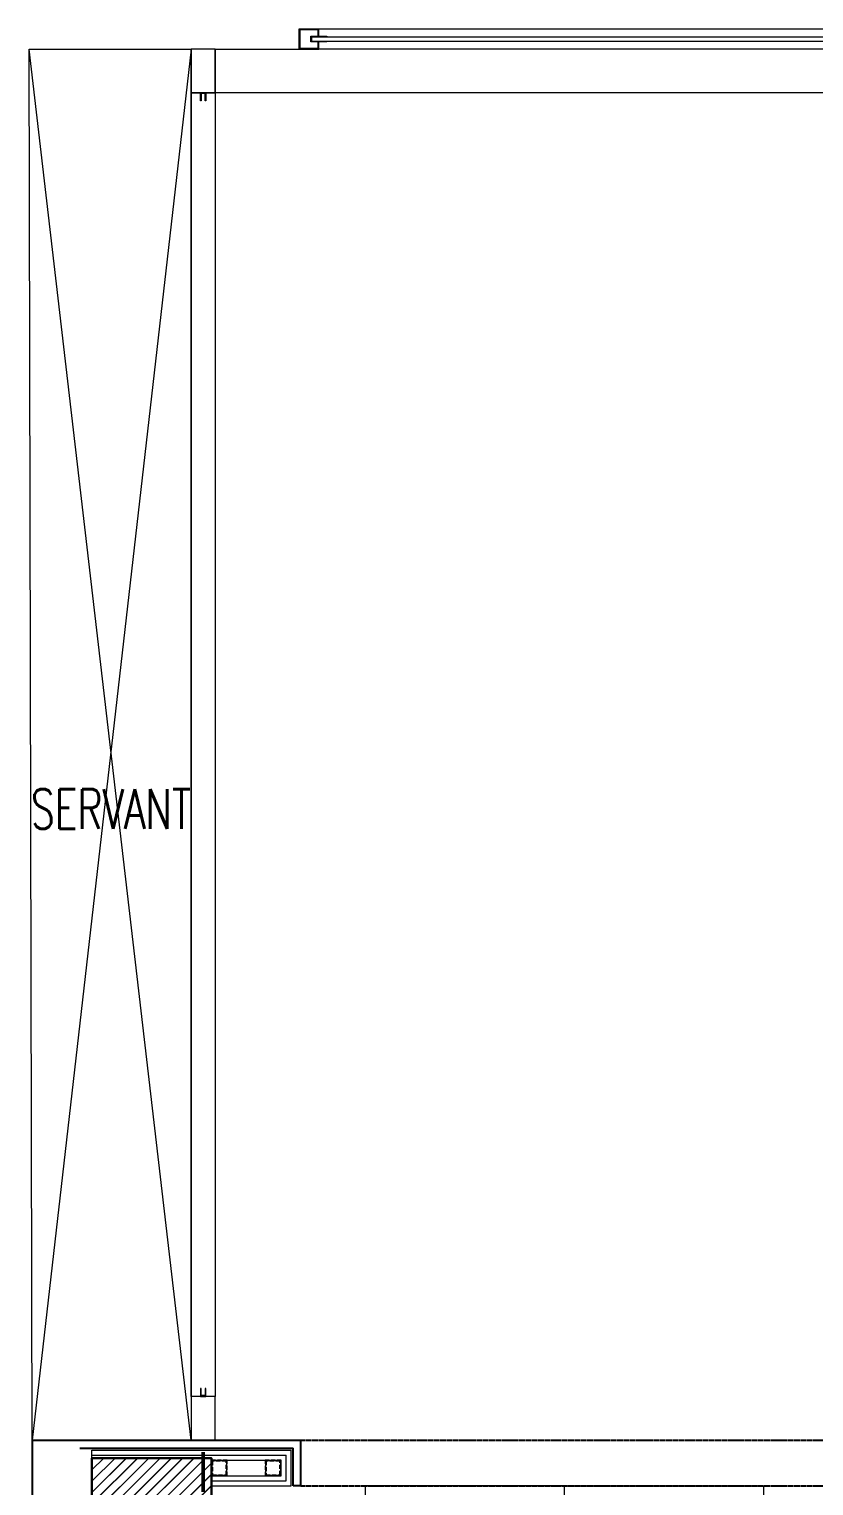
# Model space of a CAD drawing. Header units: millimetres. Extents: x 26282 to 30760, y 1404 to 4574.
# Drawn here: x 27444.5 to 27641.6, y 2223.2 to 2589.3 of the extents above; entities that cross this region are included whole.
import ezdxf

# ---------------------------------------------------------------- set-up
doc = ezdxf.new("R2010")
doc.units = ezdxf.units.MM
doc.header["$LTSCALE"] = 0.25
for name, pattern in [('AM_DIN_F_W050', [6.25, 4.75, -1.5]), ('DUZ', [0]), ('L201(0.00)$0$1.katplanı$0${ Wide Dash }', [12, 4, -2, 4, -2])]:
    doc.linetypes.add(name, pattern=pattern)
for name, color, linetype, lineweight in [('AB-DUV', 4, 'Continuous', 50), ('AB-WC', 5, 'Continuous', 20), ('Ahşap Hatch', 44, 'DUZ', 15), ('DOĞRAMA', 30, 'Continuous', 20), ('ELC_TEXT (3RDF)', 125, 'Continuous', 15), ('FLOOR_MARBLE (3RDF)', 67, 'Continuous', 13), ('GLASS (3RDF)', 140, 'Continuous', 9), ('GRİTON-tarama', 252, 'Continuous', 20), ('GYPSIUM BOARD (3RDF)', 97, 'Continuous', 20), ('METAL KES', 5, 'Continuous', 5), ('METAL PROFILE (3RDF)', 251, 'Continuous', 18), ('MKDU0', 50, 'Continuous', 30)]:
    doc.layers.add(name, color=color, linetype=linetype, lineweight=lineweight)
for name, color, linetype in [('MERMER (3RDF)', 13, 'Continuous'), ('TEFRIS (3RDF)', 31, 'Continuous'), ('tefris-cizgili (3rdf)', 251, 'AM_DIN_F_W050')]:
    doc.layers.add(name, color=color, linetype=linetype)
doc.styles.add('K-20', font='simplex.shx', dxfattribs={"width": 0.7})

# ---------------------------------------------------------------- blocks, each defined once
blk = doc.blocks.new('A$C3EC23317')
at = {"layer": 'AB-WC'}
for points in [[(38.66, -7), (38.66, -12), (88.66, -12), (88.66, -7)], [(138.66, -7), (138.66, -12), (88.66, -12), (88.66, -7)]]:
    blk.add_lwpolyline(points, close=True, dxfattribs=at)
for points in [[(10, -17), (56.63, -17), (56.63, -12), (5, -12), (5, -157.12), (165, -157.12), (165, -12), (120.69, -12), (120.69, -17), (160, -17)], [(10, -17), (10, -152.12), (160, -152.12), (160, -17)]]:
    blk.add_lwpolyline(points, dxfattribs=at)
blk = doc.blocks.new('A$C5F910402')
at = {"layer": 'METAL PROFILE (3RDF)', "linetype": 'L201(0.00)$0$1.katplanı$0${ Wide Dash }'}
h = blk.add_hatch(color=256, dxfattribs=at)
h.dxf.hatch_style = 1
h.paths.add_polyline_path([(0.3, 0.3), (3.7, 0.3), (3.7, 3.7), (0.3, 3.7)], flags=16)
h.paths.add_polyline_path([(0, 0), (4, 0), (4, 4), (0, 4)])
for points in [[(0, 0), (4, 0), (4, 4), (0, 4)], [(0.3, 0.3), (3.7, 0.3), (3.7, 3.7), (0.3, 3.7)]]:
    blk.add_lwpolyline(points, close=True, dxfattribs=at)
blk = doc.blocks.new('A$C5E2B7A79')
at = {"layer": 'DOĞRAMA', "color": 252, "ltscale": 0.25}
for p, q in [((0, 5), (146.57, 5)), ((0, 0), (146.57, 0))]:
    blk.add_line(p, q, dxfattribs=at)
at = {"layer": 'GLASS (3RDF)'}
blk.add_lwpolyline([(148.37, 2), (-1.8, 2), (-1.8, 3), (148.37, 3)], dxfattribs=at)
at = {"layer": 'METAL KES', "ltscale": 0.25}
for points in [[(0, 3.2), (0, 5), (-5, 5), (-5, 0), (0, 0), (0, 1.8)], [(-0.2, 3.2), (-0.2, 4.8), (-4.8, 4.8), (-4.8, 0.2), (-0.2, 0.2), (-0.2, 1.8)], [(146.57, 3.2), (146.57, 5), (151.57, 5), (151.57, 0), (146.57, 0), (146.57, 1.8)], [(146.77, 3.2), (146.77, 4.8), (151.37, 4.8), (151.37, 0.2), (146.77, 0.2), (146.77, 1.8)]]:
    blk.add_lwpolyline(points, dxfattribs=at)
for points in [[(2, 3), (-1.8, 3), (-1.8, 2), (2, 2), (2, 1.8), (-2, 1.8), (-2, 3.2), (2, 3.2)], [(144.57, 3), (148.37, 3), (148.37, 2), (144.57, 2), (144.57, 1.8), (148.57, 1.8), (148.57, 3.2), (144.57, 3.2)]]:
    blk.add_lwpolyline(points, close=True, dxfattribs=at)

msp = doc.modelspace()

# ---------------------------------------------------------------- hatches: boundary and pattern name
at = {"layer": 'GRİTON-tarama'}
h = msp.add_hatch(dxfattribs=at)
h.set_pattern_fill('JIS_LC_20', color=256, scale=0.1, angle=720, style=0)
h.set_pattern_definition([(45, (-48485.7422, -79143.6994), (-1.414213562, 1.414213562), []), (45, (-48485.7022, -79143.6994), (-1.414213562, 1.414213562), [])])
h.paths.add_polyline_path([(27490.283, 2230.221), (27460.283, 2230.22), (27460.283, 2150.221), (27490.283, 2150.221)])

# ---------------------------------------------------------------- linework, layer by layer
at = {"layer": 'AB-DUV', "ltscale": 100}
msp.add_line((27488.224, 2231.721), (27488.224, 2221.721), dxfattribs=at)
at = {"layer": 'Ahşap Hatch', "ltscale": 0.25}
for p, q in [((27485.224, 2245.721), (27485.224, 2584.346)), ((27491.224, 2584.346), (27491.224, 2245.721)), ((27662.84, 2573.346), (27485.224, 2573.346))]:
    msp.add_line(p, q, dxfattribs=at)
at = {"layer": 'DOĞRAMA', "ltscale": 0.25}
for points in [[(27485.224, 2573.346), (27491.224, 2573.346), (27491.224, 2584.346), (27485.224, 2584.346)], [(27485.224, 2234.721), (27491.224, 2234.721), (27491.224, 2245.721), (27485.224, 2245.721)]]:
    msp.add_lwpolyline(points, close=True, dxfattribs=at)
at = {"layer": 'FLOOR_MARBLE (3RDF)', "ltscale": 0.25}
for p, q in [((27445.283, 2234.721), (27444.525, 2584.346)), ((27444.525, 2584.346), (27485.224, 2584.346)), ((27485.224, 2234.721), (27444.525, 2584.346)), ((27485.224, 2584.346), (27445.283, 2234.721)), ((27485.224, 2584.346), (27485.224, 2234.721)), ((27491.224, 2584.346), (27512.27, 2584.346))]:
    msp.add_line(p, q, dxfattribs=at)
at = {"layer": 'GYPSIUM BOARD (3RDF)', "ltscale": 0.25}
for p, q in [((27460.283, 2232.221), (27510.283, 2232.221)), ((27460.283, 2230.221), (27460.283, 2232.221)), ((27460.283, 2230.971), (27509.033, 2230.971)), ((27490.283, 2229.721), (27507.783, 2229.721)), ((27507.783, 2225.721), (27507.783, 2229.721)), ((27509.033, 2224.471), (27509.033, 2230.971)), ((27510.283, 2223.221), (27510.283, 2232.221)), ((27490.283, 2225.721), (27507.783, 2225.721)), ((27490.283, 2224.471), (27509.033, 2224.471)), ((27490.283, 2223.221), (27510.283, 2223.221))]:
    msp.add_line(p, q, dxfattribs=at)
at = {"layer": 'MERMER (3RDF)', "ltscale": 0.25}
for p, q in [((27445.283, 2234.721), (27512.783, 2234.721)), ((27512.783, 2223.221), (27512.783, 2234.721)), ((27457.283, 2232.721), (27510.783, 2232.721)), ((27510.783, 2223.221), (27510.783, 2232.721)), ((27512.783, 2223.221), (27510.783, 2223.221))]:
    msp.add_line(p, q, dxfattribs=at)
at = {"layer": 'METAL KES', "ltscale": 0.25}
for points in [[(27488.724, 2571.346), (27488.724, 2573.146), (27487.724, 2573.146), (27487.724, 2571.346), (27487.524, 2571.346), (27487.524, 2573.346), (27488.924, 2573.346), (27488.924, 2571.346)], [(27488.724, 2247.721), (27488.724, 2245.921), (27487.724, 2245.921), (27487.724, 2247.721), (27487.524, 2247.721), (27487.524, 2245.721), (27488.924, 2245.721), (27488.924, 2247.721)]]:
    msp.add_lwpolyline(points, close=True, dxfattribs=at)
at = {"layer": 'MKDU0'}
for points in [[(27460.283, 2230.221), (27460.283, 2150.221), (27490.283, 2150.221), (27490.283, 2230.221)], [(27460.283, 2230.221), (27460.283, 2150.221), (27490.283, 2150.221), (27490.283, 2230.221), (27460.283, 2230.221)]]:
    msp.add_lwpolyline(points, dxfattribs=at)
at = {"layer": 'TEFRIS (3RDF)', "ltscale": 0.25}
msp.add_line((27445.283, 2234.721), (27445.283, 2036.461), dxfattribs=at)
at = {"layer": 'tefris-cizgili (3rdf)', "ltscale": 0.25}
for p, q in [((27512.783, 2234.721), (27645.105, 2234.721)), ((27512.783, 2223.221), (27645.105, 2223.221))]:
    msp.add_line(p, q, dxfattribs=at)

# ---------------------------------------------------------------- block references
at = {"layer": 'Ahşap Hatch', "ltscale": 0.25, "xscale": -1}
msp.add_blockref('A$C5E2B7A79', (27663.84, 2584.346), dxfattribs=at)
at = {"layer": 'METAL PROFILE (3RDF)', "linetype": 'L201(0.00)$0$1.katplanı$0${ Wide Dash }'}
for p in [(27490.283, 2225.721), (27503.783, 2225.721)]:
    msp.add_blockref('A$C5F910402', p, dxfattribs=at)
at = {"layer": 'tefris-cizgili (3rdf)', "ltscale": 0.25}
msp.add_blockref('A$C3EC23317', (27490.283, 2230.221), dxfattribs=at)

# ---------------------------------------------------------------- texts
at = {"layer": 'ELC_TEXT (3RDF)', "style": 'K-20', "width": 0.7}
msp.add_text('SERVANT  ', height=10, rotation=359.99975, dxfattribs=at).set_placement((27444.95, 2388.356))

doc.saveas('drawing.dxf')
